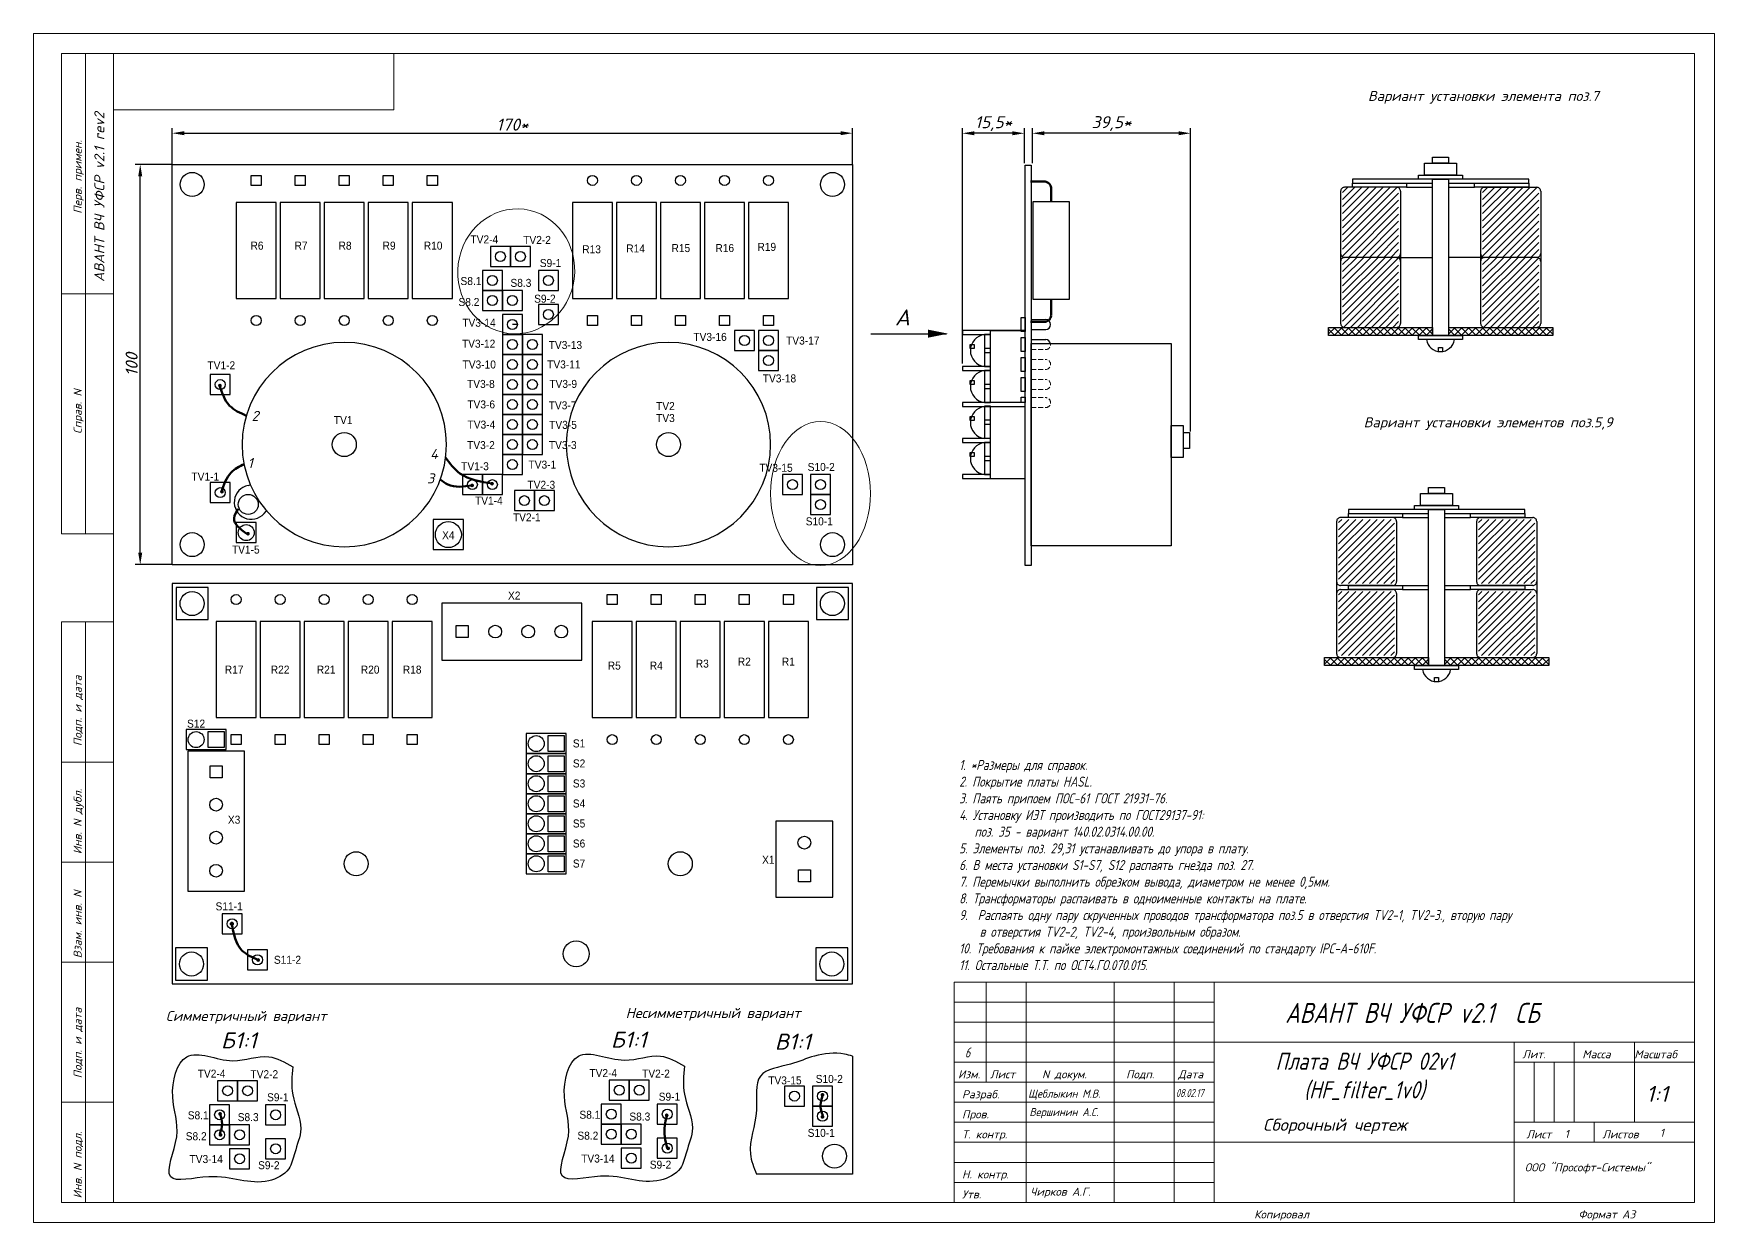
# Model space of a CAD drawing. Extents: x 25 to 880, y 8 to 306.
# Drawn here: x 25.4 to 445.4, y 7.9 to 304.9 of the extents above; entities that cross this region are included whole.
import ezdxf
from ezdxf.enums import TextEntityAlignment as Align

# ---------------------------------------------------------------- set-up
doc = ezdxf.new("R2010")
doc.units = 0
doc.header["$MEASUREMENT"] = 0
doc.linetypes.add('GOST2.303 4', pattern=[7, 5, -2, 0])
for name, color, linetype in [('BOARD', 7, 'Continuous'), ('PACKAGE_BOT', 7, 'Continuous'), ('PACKAGE_TOP', 7, 'Continuous'), ('PIN_BOT', 7, 'Continuous'), ('PIN_TOP', 7, 'Continuous'), ('REFDES_BOT', 7, 'Continuous'), ('REFDES_TOP', 7, 'Continuous')]:
    doc.layers.add(name, color=color, linetype=linetype)
doc.layers.add('РАЗМЕРЫ', color=3, linetype='Continuous', lineweight=0)
doc.layers.add('РАМКА', color=7, linetype='Continuous', lineweight=0)
doc.styles.add('ADRF1', font='romans', dxfattribs={"oblique": 15})
doc.styles.add('ГОСТ 2.304', font='CS_Gost2304.shx')
doc.dimstyles.new('ГОСТ', dxfattribs={"dimscale": 0, "dimtxt": 3, "dimasz": 3, "dimexe": 1.25, "dimexo": 0, "dimtad": 1, "dimtoh": 1, "dimdec": 3, "dimtxsty": 'ГОСТ 2.304', "dimcen": 5, "dimadec": 3, "dimazin": 2, "dimtfac": 0.75, "dimtdec": 4, "dimtmove": 1, "dimatfit": 3, "dimfxl": 1, "dimtolj": 1, "dimarcsym": 0})

# ---------------------------------------------------------------- blocks, each defined once
blk = doc.blocks.new('РАМКА')
at = {"layer": 'РАМКА'}
for p, q in [((0, 297), (0, 0)), ((420, 297), (0, 297)), ((420, 0), (420, 297)), ((7, 172), (7, 292)), ((20, 292), (7, 292)), ((13, 172), (13, 292)), ((20, 292), (415, 292)), ((20, 5), (20, 292)), ((90, 278), (90, 292)), ((415, 292), (415, 5)), ((20, 278), (90, 278)), ((20, 232), (7, 232)), ((20, 172), (7, 172)), ((7, 5), (7, 150)), ((20, 150), (7, 150)), ((13, 5), (13, 150)), ((20, 115), (7, 115)), ((20, 90), (7, 90)), ((20, 65), (7, 65)), ((230, 60), (230, 5)), ((415, 60), (230, 60)), ((238, 60), (238, 35)), ((248, 60), (248, 5)), ((270, 60), (270, 5)), ((285, 60), (285, 5)), ((295, 60), (295, 5)), ((230, 55), (295, 55)), ((230, 50), (295, 50)), ((230, 45), (415, 45)), ((370, 45), (370, 5)), ((385, 45), (385, 25)), ((400, 45), (400, 25)), ((230, 40), (295, 40)), ((370, 40), (415, 40)), ((375, 40), (375, 25)), ((380, 40), (380, 25)), ((230, 35), (295, 35)), ((20, 30), (7, 30)), ((230, 30), (295, 30)), ((230, 25), (295, 25)), ((370, 25), (415, 25)), ((390, 25), (390, 20)), ((230, 20), (415, 20)), ((230, 15), (295, 15)), ((230, 10), (295, 10)), ((20, 5), (7, 5)), ((415, 5), (20, 5)), ((0, 0), (420, 0))]:
    blk.add_line(p, q, dxfattribs=at)
at = {"layer": 'РАМКА', "style": 'ADRF1', "oblique": 15}
for s, p in [('Перв. примен.', (12, 252)), ('Справ. N', (12, 197)), ('Подп. и дата', (12, 119)), ('Инв. N дубл.', (12, 92)), ('Взам. инв. N', (12, 66)), ('Подп. и дата', (12, 36)), ('Инв. N подл.', (12, 6))]:
    blk.add_text(s, height=2, rotation=90, dxfattribs=at).set_placement(p)
for s, p in [('Лит.', (372, 41)), ('Масса', (387, 41)), ('Масштаб', (400, 41)), ('Изм.', (231, 36)), ('Лист', (239, 36)), ('N докум.', (252, 36)), ('Подп.', (273, 36)), ('Дата', (286, 36)), ('Разраб.', (232, 31)), ('Пров.', (232, 26)), ('Т. контр.', (232, 21)), ('Лист', (373, 21)), ('Листов', (392, 21)), ('Н. контр.', (232, 11)), ('Утв.', (232, 6)), ('Копировал', (305, 1)), ('Формат A3', (386, 1))]:
    blk.add_text(s, height=2, dxfattribs=at).set_placement(p)
blk = doc.blocks.new('*D615')
at = {"layer": 'Defpoints', "color": 0}
for p in [(230.04, 280.02), (60.04, 272.02), (230.04, 272.02)]:
    blk.add_point(p, dxfattribs=at)
at = {"layer": 'РАЗМЕРЫ', "color": 0, "lineweight": -2}
for p, q in [((60.04, 272.02), (60.04, 281.27)), ((63.04, 280.02), (227.04, 280.02)), ((230.04, 272.02), (230.04, 281.27))]:
    blk.add_line(p, q, dxfattribs=at)
at = {"layer": 'РАЗМЕРЫ', "color": 0}
for points in [[(63.04, 280.52), (63.04, 279.52), (60.04, 280.02)], [(227.04, 279.52), (227.04, 280.52), (230.04, 280.02)]]:
    blk.add_solid(points, dxfattribs=at)
at = {"layer": 'РАЗМЕРЫ', "color": 0, "linetype": 'Continuous', "insert": (145.04, 282.16), "char_height": 3, "attachment_point": 5, "style": 'ADRF1'}
blk.add_mtext('\\A1;170*', dxfattribs=at)
blk = doc.blocks.new('*D625')
at = {"layer": 'Defpoints', "color": 0}
for p in [(257.5, 280), (273, 272.5), (257.5, 222.5)]:
    blk.add_point(p, dxfattribs=at)
at = {"layer": 'РАЗМЕРЫ', "color": 0, "lineweight": -2}
for p, q in [((257.5, 222.5), (257.5, 281.25)), ((270, 280), (260.5, 280)), ((273, 272.5), (273, 281.25))]:
    blk.add_line(p, q, dxfattribs=at)
at = {"layer": 'РАЗМЕРЫ', "color": 0}
for points in [[(260.5, 280.5), (260.5, 279.5), (257.5, 280)], [(270, 279.5), (270, 280.5), (273, 280)]]:
    blk.add_solid(points, dxfattribs=at)
at = {"layer": 'РАЗМЕРЫ', "color": 0, "linetype": 'Continuous', "insert": (265.25, 282.4175), "char_height": 3, "attachment_point": 5, "style": 'ADRF1'}
blk.add_mtext('\\A1;15,5*', dxfattribs=at)
blk = doc.blocks.new('*D627')
at = {"layer": 'Defpoints', "color": 0}
for p in [(52.04, 272.22), (60.04, 272.22), (60.04, 172.22)]:
    blk.add_point(p, dxfattribs=at)
at = {"layer": 'РАЗМЕРЫ', "color": 0, "lineweight": -2}
for p, q in [((60.04, 272.22), (50.79, 272.22)), ((52.04, 175.22), (52.04, 269.22)), ((60.04, 172.22), (50.79, 172.22))]:
    blk.add_line(p, q, dxfattribs=at)
at = {"layer": 'РАЗМЕРЫ', "color": 0}
for points in [[(52.54, 269.22), (51.54, 269.22), (52.04, 272.22)], [(51.54, 175.22), (52.54, 175.22), (52.04, 172.22)]]:
    blk.add_solid(points, dxfattribs=at)
at = {"layer": 'РАЗМЕРЫ', "color": 0, "linetype": 'Continuous', "insert": (49.9, 222.22), "char_height": 3, "attachment_point": 5, "rotation": 90, "style": 'ADRF1'}
blk.add_mtext('\\A1;100', dxfattribs=at)
blk = doc.blocks.new('*D628')
at = {"layer": 'Defpoints', "color": 0}
for p in [(275, 280), (275, 272.5), (314.5, 205.5)]:
    blk.add_point(p, dxfattribs=at)
at = {"layer": 'РАЗМЕРЫ', "color": 0, "lineweight": -2}
for p, q in [((275, 272.5), (275, 281.25)), ((311.5, 280), (278, 280)), ((314.5, 205.5), (314.5, 281.25))]:
    blk.add_line(p, q, dxfattribs=at)
at = {"layer": 'РАЗМЕРЫ', "color": 0}
for points in [[(278, 280.5), (278, 279.5), (275, 280)], [(311.5, 279.5), (311.5, 280.5), (314.5, 280)]]:
    blk.add_solid(points, dxfattribs=at)
at = {"layer": 'РАЗМЕРЫ', "color": 0, "linetype": 'Continuous', "insert": (294.75, 282.4175), "char_height": 3, "attachment_point": 5, "style": 'ADRF1'}
blk.add_mtext('\\A1;39,5*', dxfattribs=at)

msp = doc.modelspace()

# ---------------------------------------------------------------- hatches: boundary and pattern name
at = {"layer": 'BOARD', "linetype": 'Continuous'}
h = msp.add_hatch(dxfattribs=at)
h.set_pattern_fill('ANSI31', color=256, scale=10, style=0)
h.set_pattern_definition([(45, (19, 9.5), (-0.8838835, 0.8838835), [])])
h.paths.add_polyline_path([(352.5, 266.5), (366.5, 266.5), (366.5, 249), (352.5, 249)], flags=0)
h = msp.add_hatch(dxfattribs=at)
h.set_pattern_fill('ANSI31', color=256, scale=10, style=0)
h.set_pattern_definition([(45, (54, 9.5), (-0.8838835, 0.8838835), [])])
h.paths.add_polyline_path([(387.5, 266.5), (401.5, 266.5), (401.5, 249), (387.5, 249)], flags=0)
h = msp.add_hatch(dxfattribs=at)
h.set_pattern_fill('ANSI31', color=256, scale=10, style=0)
h.set_pattern_definition([(45, (19, -8.5), (-0.8838835, 0.8838835), [])])
h.paths.add_polyline_path([(352.5, 249), (366.5, 249), (366.5, 231.5), (352.5, 231.5)], flags=0)
h = msp.add_hatch(dxfattribs=at)
h.set_pattern_fill('ANSI31', color=256, scale=10, style=0)
h.set_pattern_definition([(45, (54, -8.5), (-0.8838835, 0.8838835), [])])
h.paths.add_polyline_path([(387.5, 249), (401.5, 249), (401.5, 231.5), (387.5, 231.5)], flags=0)
h = msp.add_hatch(dxfattribs=at)
h.set_pattern_fill('ANSI37', color=256, scale=10, style=0)
h.set_pattern_definition([(45, (19, 9.5), (-0.8838835, 0.8838835), []), (135, (19, 9.5), (-0.8838835, -0.8838835), [])])
h.paths.add_polyline_path([(349, 231.5), (375, 231.5), (375, 229.5), (349, 229.5)], flags=0)
h = msp.add_hatch(dxfattribs=at)
h.set_pattern_fill('ANSI37', color=256, scale=10, style=0)
h.set_pattern_definition([(45, (49.0099, 9.5), (-0.8838835, 0.8838835), []), (135, (49.0099, 9.5), (-0.8838835, -0.8838835), [])])
h.paths.add_polyline_path([(379.0099, 231.5), (405.0099, 231.5), (405.0099, 229.5), (379.0099, 229.5)], flags=0)
h = msp.add_hatch(color=256, dxfattribs=at)
edge = h.paths.add_edge_path(flags=0)
edge.add_arc((71.963, 216.9559), 0.463, 0, 360)
h = msp.add_hatch(color=256, dxfattribs=at)
edge = h.paths.add_edge_path(flags=0)
edge.add_arc((72.463, 190.4559), 0.463, 0, 360)
h = msp.add_hatch(color=256, dxfattribs=at)
edge = h.paths.add_edge_path(flags=0)
edge.add_arc((134.9786, 192.0267), 0.463, 0, 360)
h = msp.add_hatch(color=256, dxfattribs=at)
edge = h.paths.add_edge_path(flags=0)
edge.add_arc((139.963, 192.4559), 0.463, 0, 360)
h = msp.add_hatch(dxfattribs=at)
h.set_pattern_fill('ANSI31', color=256, scale=10, style=0)
h.set_pattern_definition([(45, (18, -73.0023), (-0.8838835, 0.8838835), [])])
h.paths.add_polyline_path([(351.5, 183.4977), (365.5, 183.4977), (365.5, 167.4977), (351.5, 167.4977)], flags=0)
h = msp.add_hatch(dxfattribs=at)
h.set_pattern_fill('ANSI31', color=256, scale=10, style=0)
h.set_pattern_definition([(45, (53, -73.0023), (-0.8838835, 0.8838835), [])])
h.paths.add_polyline_path([(386.5, 183.4977), (400.5, 183.4977), (400.5, 167.4977), (386.5, 167.4977)], flags=0)
h = msp.add_hatch(color=256, dxfattribs=at)
edge = h.paths.add_edge_path(flags=0)
edge.add_arc((78.963, 179.9559), 0.463, 0, 360)
h = msp.add_hatch(dxfattribs=at)
h.set_pattern_fill('ANSI31', color=256, scale=10, style=0)
h.set_pattern_definition([(45, (18, -91.0023), (-0.8838835, 0.8838835), [])])
h.paths.add_polyline_path([(351.5, 165.4977), (365.5, 165.4977), (365.5, 149.4977), (351.5, 149.4977)], flags=0)
h = msp.add_hatch(dxfattribs=at)
h.set_pattern_fill('ANSI31', color=256, scale=10, style=0)
h.set_pattern_definition([(45, (53, -91.0023), (-0.8838835, 0.8838835), [])])
h.paths.add_polyline_path([(386.5, 165.4977), (400.5, 165.4977), (400.5, 149.4977), (386.5, 149.4977)], flags=0)
h = msp.add_hatch(dxfattribs=at)
h.set_pattern_fill('ANSI37', color=256, scale=10, style=0)
h.set_pattern_definition([(45, (18, -73.0023), (-0.8838835, 0.8838835), []), (135, (18, -73.0023), (-0.8838835, -0.8838835), [])])
h.paths.add_polyline_path([(348, 148.9977), (374, 148.9977), (374, 146.9977), (348, 146.9977)], flags=0)
h = msp.add_hatch(dxfattribs=at)
h.set_pattern_fill('ANSI37', color=256, scale=10, style=0)
h.set_pattern_definition([(45, (48.0099, -73.0023), (-0.8838835, 0.8838835), []), (135, (48.0099, -73.0023), (-0.8838835, -0.8838835), [])])
h.paths.add_polyline_path([(378.0099, 148.9977), (404.0099, 148.9977), (404.0099, 146.9977), (378.0099, 146.9977)], flags=0)
h = msp.add_hatch(color=256, dxfattribs=at)
edge = h.paths.add_edge_path(flags=0)
edge.add_arc((74.9363, 82.4909), 0.537, 0, 360)
h = msp.add_hatch(color=256, dxfattribs=at)
edge = h.paths.add_edge_path(flags=0)
edge.add_arc((81.5103, 73.4463), 0.463, 0, 360)
h = msp.add_hatch(color=256, dxfattribs=at)
edge = h.paths.add_edge_path(flags=0)
edge.add_arc((222.5275, 39.7523), 0.463, 0, 360)
h = msp.add_hatch(color=256, dxfattribs=at)
edge = h.paths.add_edge_path(flags=0)
edge.add_arc((72, 35), 0.463, 0, 360)
h = msp.add_hatch(color=256, dxfattribs=at)
edge = h.paths.add_edge_path(flags=0)
edge.add_arc((183.6007, 34.6495), 0.463, 0, 360)
h = msp.add_hatch(color=256, dxfattribs=at)
edge = h.paths.add_edge_path(flags=0)
edge.add_arc((222.5275, 34.2523), 0.463, 0, 360)
h = msp.add_hatch(color=256, dxfattribs=at)
edge = h.paths.add_edge_path(flags=0)
edge.add_arc((72.1152, 29.746), 0.463, 0, 360)
h = msp.add_hatch(color=256, dxfattribs=at)
edge = h.paths.add_edge_path(flags=0)
edge.add_arc((183.9736, 26.3905), 0.463, 0, 360)

# ---------------------------------------------------------------- linework, layer by layer
at = {"layer": 'BOARD', "linetype": 'Continuous', "lineweight": 80}
for p, q in [((278.171, 267.9405), (274.4938, 267.9405)), ((279.671, 262.9405), (279.671, 266.4405)), ((279.671, 234.4352), (279.671, 238.4352)), ((278.2253, 232.9148), (274.5482, 232.9148))]:
    msp.add_line(p, q, dxfattribs=at)
at = {"layer": 'BOARD', "linetype": 'Continuous'}
for p, q in [((352, 265.5), (352, 232.5)), ((366, 266.5), (353, 266.5)), ((367, 265.5), (367, 232.5)), ((368.5, 266.5), (375, 266.5)), ((379, 266.5), (385.5, 266.5)), ((387, 265.5), (387, 232.5)), ((388, 266.5), (401, 266.5)), ((402, 265.5), (402, 232.5)), ((353, 249.0055), (366, 249.0055)), ((366, 249), (375, 249)), ((388, 249), (379, 249)), ((388, 249.0055), (401, 249.0055)), ((146.2871, 232.2189), (145.0371, 232.2189)), ((274.6644, 233.4743), (278.3026, 233.4743)), ((234.5791, 229.9272), (253.5126, 229.9272)), ((274.6644, 230.9517), (278.3131, 230.9517)), ((274.6658, 228.4747), (278.3039, 228.4747)), ((274.671, 227.4405), (278.3196, 227.4405)), ((380.4473, 228.4489), (373.4473, 228.4489)), ((274.6658, 225.952), (274.671, 225.952)), ((376.4361, 225.4986), (376.4361, 226.4544)), ((376.4361, 226.4544), (377.4361, 226.4544)), ((377.4361, 226.4544), (377.4361, 225.4986)), ((264.4849, 193.7223), (273.1675, 193.7223)), ((79, 192), (79.5748, 192.1742)), ((82.9912, 185.0129), (83.6032, 185.6751)), ((351, 182.9977), (351, 149.9977)), ((365, 183.9977), (352, 183.9977)), ((366, 183), (366, 168)), ((367.5, 183.9977), (374, 183.9977)), ((378, 183.9977), (384.5, 183.9977)), ((386, 183), (386, 168)), ((387, 183.9977), (400, 183.9977)), ((401, 182.9977), (401, 149.9977)), ((365, 166.9977), (352, 166.9977)), ((352, 165.9977), (365, 165.9977)), ((366, 165), (366, 150)), ((367.5, 167), (374, 167)), ((367.5, 166), (374, 166)), ((378, 167), (384.5, 167)), ((378, 166), (384.5, 166)), ((386, 165), (386, 150)), ((400, 166.9977), (387, 166.9977)), ((387, 165.9977), (400, 165.9977)), ((379.5, 147), (372.5, 147)), ((375.4887, 144.0055), (376.4887, 144.0055)), ((375.4887, 143.0497), (375.4887, 144.0055)), ((376.4887, 144.0055), (376.4887, 143.0497)), ((230.024, 49.4418), (230.024, 19.9418)), ((230.024, 19.9418), (206.024, 19.9418))]:
    msp.add_line(p, q, dxfattribs=at)
at = {"layer": 'BOARD', "linetype": 'GOST2.303 4', "lineweight": 13, "ltscale": 0.25}
for p, q in [((274.6639, 223.5079), (278.3021, 223.5079)), ((274.671, 225.952), (278.3196, 225.952)), ((274.6482, 218.5108), (278.2864, 218.5108)), ((274.6639, 220.9853), (278.3125, 220.9853)), ((274.6482, 215.9882), (278.2969, 215.9882)), ((274.6482, 213.9782), (278.2864, 213.9782)), ((274.6482, 211.4556), (278.2778, 211.4556))]:
    msp.add_line(p, q, dxfattribs=at)
at = {"layer": 'BOARD', "linetype": 'Continuous'}
for points in [[(375, 274), (379, 274), (379, 272.5), (375, 272.5)], [(371.5, 269.5), (382.5, 269.5), (382.5, 268.5), (371.5, 268.5)], [(373, 272.5), (381, 272.5), (381, 269.5), (373, 269.5)], [(355, 267.5), (375, 267.5), (375, 268.5), (355, 268.5)], [(355, 267.5), (368.5, 267.5), (368.5, 266.5), (355, 266.5)], [(375, 268.5), (379, 268.5), (379, 229.5), (375, 229.5)], [(379, 267.5), (399, 267.5), (399, 268.5), (379, 268.5)], [(385.5, 267.5), (399, 267.5), (399, 266.5), (385.5, 266.5)], [(275.171, 262.9405), (284.171, 262.9405), (284.171, 238.4405), (275.171, 238.4405)], [(272.1557, 233.9643), (273.1557, 233.9643), (273.1557, 230.4631), (272.1557, 230.4631)], [(349, 231.5), (375, 231.5), (375, 229.5), (349, 229.5)], [(379.0099, 231.5), (405.0099, 231.5), (405.0099, 229.5), (379.0099, 229.5)], [(264.4881, 230.7189), (257.4881, 230.7189), (257.4881, 229.7189), (264.4881, 229.7189)], [(259.4701, 227.2189), (260.4701, 227.2189), (260.4701, 226.2189), (259.4701, 226.2189)], [(264.4881, 229.7189), (262.9881, 229.7189), (262.9881, 221.7189), (264.4881, 221.7189)], [(273.1593, 230.7189), (264.4701, 230.7189), (264.4701, 230.7189), (273.1593, 230.7189)], [(272.157, 228.9647), (273.157, 228.9647), (273.157, 225.4634), (272.157, 225.4634)], [(274.671, 227.4405), (309.671, 227.4405), (309.671, 176.9405), (274.671, 176.9405)], [(371.5, 229.5), (382.5, 229.5), (382.5, 228.5), (371.5, 228.5)], [(264.4881, 226.2189), (262.9881, 226.2189), (262.9881, 225.2189), (264.4881, 225.2189)], [(272.1596, 223.9885), (273.1596, 223.9885), (273.1596, 220.4873), (272.1596, 220.4873)], [(264.4881, 221.7189), (257.4881, 221.7189), (257.4881, 220.7189), (264.4881, 220.7189)], [(264.4881, 220.7543), (262.9881, 220.7543), (262.9881, 212.7543), (264.4881, 212.7543)], [(272.1439, 218.9797), (273.1439, 218.9797), (273.1439, 215.4785), (272.1439, 215.4785)], [(259.4701, 218.2189), (260.4701, 218.2189), (260.4701, 217.2189), (259.4701, 217.2189)], [(264.4881, 217.2543), (262.9881, 217.2543), (262.9881, 216.2543), (264.4881, 216.2543)], [(273.1889, 212.7681), (257.4881, 212.7681), (257.4881, 211.7681), (273.1889, 211.7681)], [(264.4881, 211.7955), (262.9881, 211.7955), (262.9881, 203.7955), (264.4881, 203.7955)], [(272.1586, 214.0601), (273.1586, 214.0601), (273.1586, 212.7681), (272.1586, 212.7681)], [(259.4701, 209.2189), (260.4701, 209.2189), (260.4701, 208.2189), (259.4701, 208.2189)], [(264.4881, 208.2955), (262.9881, 208.2955), (262.9881, 207.2955), (264.4881, 207.2955)], [(309.6763, 199.0216), (309.6763, 207.0216), (312.6763, 207.0216), (312.6763, 199.0216)], [(264.4881, 203.7189), (257.4881, 203.7189), (257.4881, 202.7189), (264.4881, 202.7189)], [(264.4881, 202.7189), (262.9881, 202.7189), (262.9881, 194.7189), (264.4881, 194.7189)], [(314.2028, 205.2378), (314.2028, 201.2378), (312.7028, 201.2378), (312.7028, 205.2378)], [(259.4701, 200.2189), (260.4701, 200.2189), (260.4701, 199.2189), (259.4701, 199.2189)], [(264.4881, 199.2189), (262.9881, 199.2189), (262.9881, 198.2189), (264.4881, 198.2189)], [(264.4881, 194.7189), (257.4881, 194.7189), (257.4881, 193.7189), (264.4881, 193.7189)], [(372, 190), (380, 190), (380, 187), (372, 187)], [(374, 191.5), (378, 191.5), (378, 190), (374, 190)], [(354, 184.9977), (374, 184.9977), (374, 185.9977), (354, 185.9977)], [(354, 184.9977), (367.5, 184.9977), (367.5, 183.9977), (354, 183.9977)], [(370.5, 187), (381.5, 187), (381.5, 186), (370.5, 186)], [(374, 185.9977), (378, 185.9977), (378, 146.9977), (374, 146.9977)], [(378, 184.9977), (398, 184.9977), (398, 185.9977), (378, 185.9977)], [(384.5, 184.9977), (398, 184.9977), (398, 183.9977), (384.5, 183.9977)], [(354, 167), (367.5, 167), (367.5, 166), (354, 166)], [(384.5, 167), (398, 167), (398, 166), (384.5, 166)], [(348, 148.9977), (374, 148.9977), (374, 146.9977), (348, 146.9977)], [(370.5, 147), (381.5, 147), (381.5, 146), (370.5, 146)], [(378.0099, 148.9977), (404.0099, 148.9977), (404.0099, 146.9977), (378.0099, 146.9977)]]:
    msp.add_lwpolyline(points, close=True, dxfattribs=at)
at = {"layer": 'BOARD'}
for points in [[(60.0371, 172.2189), (60.0371, 272.2189), (230.0371, 272.2189), (230.0371, 172.2189)], [(273.1594, 172.006), (273.1594, 272.006), (274.6594, 272.006), (274.6594, 172.006)], [(230, 67.5), (230, 167.5), (60, 167.5), (60, 67.5)]]:
    msp.add_lwpolyline(points, close=True, dxfattribs=at)
at = {"layer": 'BOARD', "linetype": 'Continuous'}
msp.add_circle((79.0351, 187.2743), 2.5, dxfattribs=at)
for centre, radius, start, end in [((352.9934, 265.5066), 0.9934, 89.617174, 180.382826), ((366.0066, 265.5066), 0.9934, 359.617174, 90.382826), ((387.9934, 265.5066), 0.9934, 89.617174, 180.382826), ((401.0066, 265.5066), 0.9934, 359.617174, 90.382826), ((352.9934, 249.9879), 0.9934, 179.617174, 270.382826), ((352.9934, 247.9901), 0.9934, 89.617174, 180.382826), ((366.0066, 249.9879), 0.9934, 269.617174, 0.382826), ((366.0066, 248.0048), 0.9934, 359.617174, 90.382826), ((387.9934, 249.9879), 0.9934, 179.617174, 270.382826), ((387.9934, 247.9901), 0.9934, 89.617174, 180.382826), ((401.0066, 249.9879), 0.9934, 269.617174, 0.382826), ((401.0066, 248.0048), 0.9934, 359.617174, 90.382826), ((278.2711, 232.2093), 1.2554, 271.202135, 88.797865), ((353, 232.5), 0.9934, 179.617174, 270.382826), ((366.0066, 232.4934), 0.9934, 269.617174, 0.382826), ((387.9934, 232.4934), 0.9934, 179.617174, 270.382826), ((401.0066, 232.4934), 0.9934, 269.617174, 0.382826), ((263.5238, 225.7189), 4.0357, 97.62815, 262.37185), ((278.2724, 227.2096), 1.2554, 10.598721, 88.797865), ((376.9473, 228.9905), 3.5417, 188.797411, 351.202589), ((263.5238, 216.7189), 4.0357, 97.62815, 262.37185), ((263.5238, 207.7189), 4.0357, 97.62815, 262.37185), ((263.5238, 198.7189), 4.0357, 97.62815, 262.37185), ((79.8008, 187.8148), 4.2612, 100.832365, 318.657397), ((351.9934, 183.0043), 0.9934, 89.617174, 180.382826), ((365.0066, 183.0043), 0.9934, 359.617174, 90.382826), ((386.9934, 183.0043), 0.9934, 89.617174, 180.382826), ((400.0066, 183.0043), 0.9934, 359.617174, 90.382826), ((351.9934, 167.991), 0.9934, 179.617174, 270.382826), ((351.9934, 165.0043), 0.9934, 89.617174, 180.382826), ((365.0066, 167.991), 0.9934, 269.617174, 0.382826), ((365.0066, 165.0043), 0.9934, 359.617174, 90.382826), ((386.9934, 167.991), 0.9934, 179.617174, 270.382826), ((386.9934, 165.0043), 0.9934, 89.617174, 180.382826), ((400.0066, 167.991), 0.9934, 269.617174, 0.382826), ((400.0066, 165.0043), 0.9934, 359.617174, 90.382826), ((352, 149.9977), 0.9934, 179.617174, 270.382826), ((365.0066, 149.991), 0.9934, 269.617174, 0.382826), ((386.9934, 149.991), 0.9934, 179.617174, 270.382826), ((400.0066, 149.991), 0.9934, 269.617174, 0.382826), ((376, 146.5417), 3.5417, 188.797411, 351.202589)]:
    msp.add_arc(centre, radius, start, end, dxfattribs=at)
at = {"layer": 'BOARD', "linetype": 'GOST2.303 4', "lineweight": 13, "ltscale": 0.25}
for centre, end in [((278.2777, 227.2096), 10.598721), ((278.2706, 222.2428), 88.797865), ((278.2549, 217.2458), 88.797865), ((278.2549, 212.7131), 88.797865)]:
    msp.add_arc(centre, 1.2554, 271.202135, end, dxfattribs=at)
at = {"layer": 'BOARD', "linetype": 'Continuous', "lineweight": 20}
for centre, major_axis, ratio in [((146, 245.5), (-2, -15.5), 0.93435432), ((222.038, 189.9946), (0, -18), 0.69444444)]:
    msp.add_ellipse(centre, major_axis=major_axis, ratio=ratio, dxfattribs=at)
at = {"layer": 'BOARD', "linetype": 'Continuous', "lineweight": 80}
for points in [[(279.671, 266.4405), (279.171, 267.4405), (278.171, 267.9405)], [(279.671, 234.4148), (279.2253, 233.4148), (278.2253, 232.9148)], [(78.5527, 209.4381), (74.3855, 211.9381), (71.8855, 216.9381)], [(140, 192.5), (131.9353, 195.0324), (128.3453, 199)], [(78.0304, 197.3536), (74.7857, 195.2568), (72.2857, 190.2568)], [(134.9435, 192), (128.9244, 192.2266), (126.9828, 193.5351)], [(76.5043, 186.17), (75.4885, 183.8335), (78.6715, 179.9055)]]:
    msp.add_spline(points, degree=3, dxfattribs=at)
at = {"layer": 'BOARD', "linetype": 'Continuous'}
for points in [[(90.1523, 46.79), (84.1523, 49.29), (75.1523, 48.29), (63.6523, 49.29), (60.1523, 39.29), (61.1523, 29.29), (59.6523, 19.29), (69.1523, 19.29), (84.1523, 18.29), (89.1523, 21.29), (90.6523, 25.29), (92.1523, 31.29), (90.1523, 39.79), (90.1523, 46.79)], [(188.024, 46.9309), (182.024, 49.4309), (173.024, 48.4309), (161.524, 49.4309), (158.024, 39.4309), (159.024, 29.4309), (157.524, 19.4309), (167.024, 19.4309), (182.024, 18.4309), (187.024, 21.4309), (188.524, 25.4309), (190.024, 31.4309), (188.024, 39.9309), (188.024, 46.9309)], [(230.024, 49.4418), (228.024, 49.9418), (220.524, 49.4418), (214.524, 47.4418), (207.024, 44.4418), (206.024, 35.9418), (204.524, 24.9418), (206.024, 19.9418)]]:
    msp.add_spline(points, degree=3, dxfattribs=at)
at = {"layer": 'BOARD'}
msp.add_solid([(248.9335, 228.9272), (248.9335, 230.9272), (253.9335, 229.9272)], dxfattribs=at)
at = {"layer": 'PACKAGE_BOT'}
for points in [[(61, 158.5), (69, 158.5), (69, 166.5)], [(69, 166.5), (61, 166.5), (61, 158.5)], [(221, 158.5), (229, 158.5), (229, 166.5)], [(229, 166.5), (221, 166.5), (221, 158.5)], [(60.8619, 68.4492), (68.8619, 68.4492), (68.8619, 76.4492)], [(68.8619, 76.4492), (60.8619, 76.4492), (60.8619, 68.4492)], [(220.8619, 68.4492), (228.8619, 68.4492), (228.8619, 76.4492)], [(228.8619, 76.4492), (220.8619, 76.4492), (220.8619, 68.4492)]]:
    msp.add_lwpolyline(points, dxfattribs=at)
for points in [[(162.375, 148.4), (162.375, 162.6), (127.375, 162.6), (127.375, 148.4)], [(81, 134), (81, 158), (71, 158), (71, 134)], [(92, 134), (92, 158), (82, 158), (82, 134)], [(103, 134), (103, 158), (93, 158), (93, 134)], [(114, 134), (114, 158), (104, 158), (104, 134)], [(125, 134), (125, 158), (115, 158), (115, 134)], [(165, 158), (165, 134), (175, 134), (175, 158)], [(176, 158), (176, 134), (186, 134), (186, 158)], [(187, 158), (187, 134), (197, 134), (197, 158)], [(198, 158), (198, 134), (208, 134), (208, 158)], [(209, 158), (209, 134), (219, 134), (219, 158)], [(63.5, 131), (63.5, 126), (73.5, 126), (73.5, 131)], [(148.5, 130), (148.5, 125), (158.5, 125), (158.5, 130)], [(63.9, 90.625), (78.1, 90.625), (78.1, 125.625), (63.9, 125.625)], [(148.5, 125), (148.5, 120), (158.5, 120), (158.5, 125)], [(148.5, 120), (148.5, 115), (158.5, 115), (158.5, 120)], [(148.5, 115), (148.5, 110), (158.5, 110), (158.5, 115)], [(148.5, 110), (148.5, 105), (158.5, 105), (158.5, 110)], [(148.5, 105), (148.5, 100), (158.5, 100), (158.5, 105)], [(225.1, 108.125), (210.9, 108.125), (210.9, 89.125), (225.1, 89.125)], [(148.5, 100), (148.5, 95), (158.5, 95), (158.5, 100)], [(72.5, 80), (77.5, 80), (77.5, 85), (72.5, 85)], [(78.8429, 71), (83.8429, 71), (83.8429, 76), (78.8429, 76)]]:
    msp.add_lwpolyline(points, close=True, dxfattribs=at)
at = {"layer": 'PACKAGE_TOP'}
for points in [[(76.0371, 262.7189), (76.0371, 238.7189), (86.0371, 238.7189), (86.0371, 262.7189)], [(87.0371, 262.7189), (87.0371, 238.7189), (97.0371, 238.7189), (97.0371, 262.7189)], [(98.0371, 262.7189), (98.0371, 238.7189), (108.0371, 238.7189), (108.0371, 262.7189)], [(109.0371, 262.7189), (109.0371, 238.7189), (119.0371, 238.7189), (119.0371, 262.7189)], [(120.0371, 262.7189), (120.0371, 238.7189), (130.0371, 238.7189), (130.0371, 262.7189)], [(170.0371, 238.7189), (170.0371, 262.7189), (160.0371, 262.7189), (160.0371, 238.7189)], [(181.0371, 238.7189), (181.0371, 262.7189), (171.0371, 262.7189), (171.0371, 238.7189)], [(192.0371, 238.7189), (192.0371, 262.7189), (182.0371, 262.7189), (182.0371, 238.7189)], [(203.0371, 238.7189), (203.0371, 262.7189), (193.0371, 262.7189), (193.0371, 238.7189)], [(214.0371, 238.7189), (214.0371, 262.7189), (204.0371, 262.7189), (204.0371, 238.7189)], [(139.5371, 246.7189), (144.5371, 246.7189), (144.5371, 251.7189), (139.5371, 251.7189)], [(144.5371, 246.7189), (149.5371, 246.7189), (149.5371, 251.7189), (144.5371, 251.7189)], [(137.5371, 240.7189), (142.5371, 240.7189), (142.5371, 245.7189), (137.5371, 245.7189)], [(151.5371, 240.7189), (156.5371, 240.7189), (156.5371, 245.7189), (151.5371, 245.7189)], [(137.5371, 235.7189), (142.5371, 235.7189), (142.5371, 240.7189), (137.5371, 240.7189)], [(142.5371, 235.7189), (147.5371, 235.7189), (147.5371, 240.7189), (142.5371, 240.7189)], [(151.5371, 232.2189), (156.5371, 232.2189), (156.5371, 237.2189), (151.5371, 237.2189)], [(142.5371, 229.7189), (147.5371, 229.7189), (147.5371, 234.7189), (142.5371, 234.7189)], [(142.5371, 224.7189), (147.5371, 224.7189), (147.5371, 229.7189), (142.5371, 229.7189)], [(147.5371, 224.7189), (152.5371, 224.7189), (152.5371, 229.7189), (147.5371, 229.7189)], [(200.5371, 225.7189), (205.5371, 225.7189), (205.5371, 230.7189), (200.5371, 230.7189)], [(206.5371, 225.7189), (211.5371, 225.7189), (211.5371, 230.7189), (206.5371, 230.7189)], [(142.5371, 219.7189), (147.5371, 219.7189), (147.5371, 224.7189), (142.5371, 224.7189)], [(147.5371, 219.7189), (152.5371, 219.7189), (152.5371, 224.7189), (147.5371, 224.7189)], [(206.5371, 220.7189), (211.5371, 220.7189), (211.5371, 225.7189), (206.5371, 225.7189)], [(69.5371, 214.7189), (74.5371, 214.7189), (74.5371, 219.7189), (69.5371, 219.7189)], [(142.5371, 214.7189), (147.5371, 214.7189), (147.5371, 219.7189), (142.5371, 219.7189)], [(147.5371, 214.7189), (152.5371, 214.7189), (152.5371, 219.7189), (147.5371, 219.7189)], [(142.5371, 209.7189), (147.5371, 209.7189), (147.5371, 214.7189), (142.5371, 214.7189)], [(147.5371, 209.7189), (152.5371, 209.7189), (152.5371, 214.7189), (147.5371, 214.7189)], [(142.5371, 204.7189), (147.5371, 204.7189), (147.5371, 209.7189), (142.5371, 209.7189)], [(147.5371, 204.7189), (152.5371, 204.7189), (152.5371, 209.7189), (147.5371, 209.7189)], [(142.5371, 199.7189), (147.5371, 199.7189), (147.5371, 204.7189), (142.5371, 204.7189)], [(147.5371, 199.7189), (152.5371, 199.7189), (152.5371, 204.7189), (147.5371, 204.7189)], [(142.5371, 194.7189), (147.5371, 194.7189), (147.5371, 199.7189), (142.5371, 199.7189)], [(132.5371, 189.7189), (137.5371, 189.7189), (137.5371, 194.7189), (132.5371, 194.7189)], [(137.5371, 189.7189), (142.5371, 189.7189), (142.5371, 194.7189), (137.5371, 194.7189)], [(212.5371, 189.7189), (217.5371, 189.7189), (217.5371, 194.7189), (212.5371, 194.7189)], [(219.5371, 189.7189), (224.5371, 189.7189), (224.5371, 194.7189), (219.5371, 194.7189)], [(69.5371, 187.7189), (74.5371, 187.7189), (74.5371, 192.7189), (69.5371, 192.7189)], [(145.5371, 185.7189), (150.5371, 185.7189), (150.5371, 190.7189), (145.5371, 190.7189)], [(150.5371, 185.7189), (155.5371, 185.7189), (155.5371, 190.7189), (150.5371, 190.7189)], [(219.5371, 184.7189), (224.5371, 184.7189), (224.5371, 189.7189), (219.5371, 189.7189)], [(76.0371, 177.7189), (81.0371, 177.7189), (81.0371, 182.7189), (76.0371, 182.7189)], [(125.2871, 175.9689), (132.7871, 175.9689), (132.7871, 183.4689), (125.2871, 183.4689)], [(71.3826, 38.29), (76.3826, 38.29), (76.3826, 43.29), (71.3826, 43.29)], [(76.3826, 38.29), (81.3826, 38.29), (81.3826, 43.29), (76.3826, 43.29)], [(169.2544, 38.4309), (174.2544, 38.4309), (174.2544, 43.4309), (169.2544, 43.4309)], [(174.2544, 38.4309), (179.2544, 38.4309), (179.2544, 43.4309), (174.2544, 43.4309)], [(213.0276, 36.9418), (218.0276, 36.9418), (218.0276, 41.9418), (213.0276, 41.9418)], [(220.0276, 36.9418), (225.0276, 36.9418), (225.0276, 41.9418), (220.0276, 41.9418)], [(69.3826, 32.29), (74.3826, 32.29), (74.3826, 37.29), (69.3826, 37.29)], [(83.3826, 32.29), (88.3826, 32.29), (88.3826, 37.29), (83.3826, 37.29)], [(167.2544, 32.4309), (172.2544, 32.4309), (172.2544, 37.4309), (167.2544, 37.4309)], [(181.2544, 32.4309), (186.2544, 32.4309), (186.2544, 37.4309), (181.2544, 37.4309)], [(220.0276, 31.9418), (225.0276, 31.9418), (225.0276, 36.9418), (220.0276, 36.9418)], [(69.3826, 27.29), (74.3826, 27.29), (74.3826, 32.29), (69.3826, 32.29)], [(74.3826, 27.29), (79.3826, 27.29), (79.3826, 32.29), (74.3826, 32.29)], [(167.2544, 27.4309), (172.2544, 27.4309), (172.2544, 32.4309), (167.2544, 32.4309)], [(172.2544, 27.4309), (177.2544, 27.4309), (177.2544, 32.4309), (172.2544, 32.4309)], [(74.3826, 21.29), (79.3826, 21.29), (79.3826, 26.29), (74.3826, 26.29)], [(83.3826, 23.79), (88.3826, 23.79), (88.3826, 28.79), (83.3826, 28.79)], [(172.2544, 21.4309), (177.2544, 21.4309), (177.2544, 26.4309), (172.2544, 26.4309)], [(181.2544, 23.9309), (186.2544, 23.9309), (186.2544, 28.9309), (181.2544, 28.9309)]]:
    msp.add_lwpolyline(points, close=True, dxfattribs=at)
for points in [[(128.5641, 202.2189, 1), (77.5101, 202.2189, 1)], [(209.5641, 202.2189, 1), (158.5101, 202.2189, 1)]]:
    msp.add_lwpolyline(points, format="xyb", close=True, dxfattribs=at)
at = {"layer": 'PIN_BOT'}
for points in [[(168.75, 164.75), (171.25, 164.75), (171.25, 162.25), (168.75, 162.25)], [(179.75, 164.75), (182.25, 164.75), (182.25, 162.25), (179.75, 162.25)], [(190.75, 164.75), (193.25, 164.75), (193.25, 162.25), (190.75, 162.25)], [(201.75, 164.75), (204.25, 164.75), (204.25, 162.25), (201.75, 162.25)], [(212.75, 164.75), (215.25, 164.75), (215.25, 162.25), (212.75, 162.25)], [(134, 154), (131, 154), (131, 157), (134, 157)], [(69, 130.5), (73, 130.5), (73, 126.5), (69, 126.5)], [(77.25, 127.25), (74.75, 127.25), (74.75, 129.75), (77.25, 129.75)], [(88.25, 127.25), (85.75, 127.25), (85.75, 129.75), (88.25, 129.75)], [(99.25, 127.25), (96.75, 127.25), (96.75, 129.75), (99.25, 129.75)], [(110.25, 127.25), (107.75, 127.25), (107.75, 129.75), (110.25, 129.75)], [(121.25, 127.25), (118.75, 127.25), (118.75, 129.75), (121.25, 129.75)], [(154, 129.5), (158, 129.5), (158, 125.5), (154, 125.5)], [(69.5, 119), (69.5, 122), (72.5, 122), (72.5, 119)], [(154, 124.5), (158, 124.5), (158, 120.5), (154, 120.5)], [(154, 119.5), (158, 119.5), (158, 115.5), (154, 115.5)], [(154, 114.5), (158, 114.5), (158, 110.5), (154, 110.5)], [(154, 109.5), (158, 109.5), (158, 105.5), (154, 105.5)], [(154, 104.5), (158, 104.5), (158, 100.5), (154, 100.5)], [(154, 99.5), (158, 99.5), (158, 95.5), (154, 95.5)], [(219.5, 96), (219.5, 93), (216.5, 93), (216.5, 96)]]:
    msp.add_lwpolyline(points, close=True, dxfattribs=at)
for centre, radius in [((65, 162.5), 3), ((76, 163.5), 1.25), ((87, 163.5), 1.25), ((98, 163.5), 1.25), ((109, 163.5), 1.25), ((120, 163.5), 1.25), ((225, 162.5), 3), ((140.75, 155.5), 1.6), ((149, 155.5), 1.6), ((157.25, 155.5), 1.6), ((66, 128.5), 2), ((151, 127.5), 2), ((170, 128.5), 1.25), ((181, 128.5), 1.25), ((192, 128.5), 1.25), ((203, 128.5), 1.25), ((214, 128.5), 1.25), ((151, 122.5), 2), ((151, 117.5), 2), ((71, 112.25), 1.6), ((151, 112.5), 2), ((151, 107.5), 2), ((71, 104), 1.6), ((151, 102.5), 2), ((218, 102.75), 1.6), ((71, 95.75), 1.6), ((106, 97.5), 3), ((151, 97.5), 2), ((187, 97.5), 3), ((75, 82.5), 1.25), ((161, 75), 3.25), ((64.8619, 72.4492), 3), ((81.3429, 73.5), 1.25), ((224.8619, 72.4492), 3)]:
    msp.add_circle(centre, radius, dxfattribs=at)
at = {"layer": 'PIN_BOT', "linetype": 'ByBlock', "lineweight": 50}
msp.add_spline([(81.4733, 73.4989), (77.4733, 75.8504), (74.906, 82.5017)], degree=3, dxfattribs=at)
at = {"layer": 'PIN_TOP'}
for points in [[(79.7871, 269.4689), (82.2871, 269.4689), (82.2871, 266.9689), (79.7871, 266.9689)], [(90.7871, 269.4689), (93.2871, 269.4689), (93.2871, 266.9689), (90.7871, 266.9689)], [(101.7871, 269.4689), (104.2871, 269.4689), (104.2871, 266.9689), (101.7871, 266.9689)], [(112.7871, 269.4689), (115.2871, 269.4689), (115.2871, 266.9689), (112.7871, 266.9689)], [(123.7871, 269.4689), (126.2871, 269.4689), (126.2871, 266.9689), (123.7871, 266.9689)], [(166.2871, 231.9689), (163.7871, 231.9689), (163.7871, 234.4689), (166.2871, 234.4689)], [(177.2871, 231.9689), (174.7871, 231.9689), (174.7871, 234.4689), (177.2871, 234.4689)], [(188.2871, 231.9689), (185.7871, 231.9689), (185.7871, 234.4689), (188.2871, 234.4689)], [(199.2871, 231.9689), (196.7871, 231.9689), (196.7871, 234.4689), (199.2871, 234.4689)], [(210.2871, 231.9689), (207.7871, 231.9689), (207.7871, 234.4689), (210.2871, 234.4689)]]:
    msp.add_lwpolyline(points, close=True, dxfattribs=at)
for centre, radius in [((65.0371, 267.2189), 3), ((165.0371, 268.2189), 1.25), ((176.0371, 268.2189), 1.25), ((187.0371, 268.2189), 1.25), ((198.0371, 268.2189), 1.25), ((209.0371, 268.2189), 1.25), ((225.0371, 267.2189), 3), ((142.0371, 249.2189), 1.25), ((147.0371, 249.2189), 1.25), ((140.0371, 243.2189), 1.25), ((154.0371, 243.2189), 1.25), ((140.0371, 238.2189), 1.25), ((145.0371, 238.2189), 1.25), ((154.0371, 234.7189), 1.25), ((81.0371, 233.2189), 1.25), ((92.0371, 233.2189), 1.25), ((103.0371, 233.2189), 1.25), ((114.0371, 233.2189), 1.25), ((125.0371, 233.2189), 1.25), ((145.0371, 232.2189), 1.25), ((145.0371, 227.2189), 1.25), ((150.0371, 227.2189), 1.25), ((203.0371, 228.2189), 1.25), ((209.0371, 228.2189), 1.25), ((145.0371, 222.2189), 1.25), ((150.0371, 222.2189), 1.25), ((209.0371, 223.2189), 1.25), ((72.0371, 217.2189), 1.25), ((145.0371, 217.2189), 1.25), ((150.0371, 217.2189), 1.25), ((145.0371, 212.2189), 1.25), ((150.0371, 212.2189), 1.25), ((145.0371, 207.2189), 1.25), ((150.0371, 207.2189), 1.25), ((103.0371, 202.2189), 3), ((145.0371, 202.2189), 1.25), ((150.0371, 202.2189), 1.25), ((184.0371, 202.2189), 3), ((145.0371, 197.2189), 1.25), ((135.0371, 192.2189), 1.25), ((140.0371, 192.2189), 1.25), ((215.0371, 192.2189), 1.25), ((222.0371, 192.2189), 1.25), ((72.0371, 190.2189), 1.25), ((148.0371, 188.2189), 1.25), ((153.0371, 188.2189), 1.25), ((222.0371, 187.2189), 1.25), ((78.5371, 180.2189), 2), ((129.0371, 179.7189), 3.25), ((65.0371, 177.2189), 3), ((225.0371, 177.2189), 3), ((73.8826, 40.79), 1.25), ((78.8826, 40.79), 1.25), ((171.7544, 40.9309), 1.25), ((176.7544, 40.9309), 1.25), ((215.5276, 39.4418), 1.25), ((222.5276, 39.4418), 1.25), ((71.8826, 34.79), 1.25), ((85.8826, 34.79), 1.25), ((169.7544, 34.9309), 1.25), ((183.7544, 34.9309), 1.25), ((222.5276, 34.4418), 1.25), ((71.8826, 29.79), 1.25), ((76.8826, 29.79), 1.25), ((169.7544, 29.9309), 1.25), ((174.7544, 29.9309), 1.25), ((85.8826, 26.29), 1.25), ((183.7544, 26.4309), 1.25), ((225.5276, 24.4418), 3), ((76.8826, 23.79), 1.25), ((174.7544, 23.9309), 1.25)]:
    msp.add_circle(centre, radius, dxfattribs=at)
at = {"layer": 'PIN_TOP', "linetype": 'ByBlock', "lineweight": 50}
for points in [[(222.6219, 34.6063), (222.024, 37.2228), (222.5622, 39.5033)], [(72, 35), (72.5, 32.5), (71.941, 29.9228)], [(183.6951, 26.4309), (183.0972, 32.12), (183.6354, 34.4005)]]:
    msp.add_spline(points, degree=3, dxfattribs=at)

# ---------------------------------------------------------------- block references
at = {"layer": 'РАМКА'}
msp.add_blockref('РАМКА', (25.4035, 7.8965), dxfattribs=at)

# ---------------------------------------------------------------- texts
at = {"layer": 'BOARD', "linetype": 'Continuous', "attachment_point": 1}
for s, insert, char_height, width, style in [('Вариант установки элемента поз.7\\P', (358.8329, 290.5801), 2.5, 59, 'ADRF1'), ('A', (240.6307, 235.9948), 4, 8, 'ADRF1'), ('2', (79.862, 210.6498), 2.5, 6.786772, 'ADRF1'), ('Вариант установки элементов поз.5,9\\P', (357.7587, 209.042), 2.5, 59, 'ADRF1'), ('1', (78.8834, 198.8597), 2.5, 6.786772, 'ADRF1'), ('4', (124.4889, 201.1412), 2.5, 6.786772, 'ADRF1'), ('3', (123.6979, 195.0365), 2.5, 6.786772, 'ADRF1'), ('{\\Q15;1. *Размеры для справок.\\P2. Покрытие платы HASL.\\P3. Паять припоем ПОС-61 ГОСТ 21931-76.\\P4. Установку ИЭТ производить по ГОСТ29137-91:\\P   поз. 35 - вариант 140.02.0314.00.00.\\P5. Элементы поз. 29,31 устанавливать до упора в плату.\\P6. В места установки S1-S7, S12 распаять гнезда поз. 27.\\P7. Перемычки выполнить обрезком вывода, диаметром не менее 0,5мм.\\P8. Трансформаторы распаивать в одноименные контакты на плате.\\P9.  Распаять одну пару скрученных проводов трансформатора поз.5 в отверстия TV2-1, TV2-3., вторую пару \\P    в отверстия TV2-2, TV2-4, произвольным образом.\\P10. Требования к пайке электромонтажных соединений по стандарту IPC-A-610F.\\P11. Остальные Т.Т. по ОСТ4.ГО.070.015.}', (256.6786, 123.4286), 2.5, 180.700783, 'ГОСТ 2.304'), ('\\pxqc;{\\H1.0714x;\\Q15;Плата ВЧ УФСР 02v1\\P(HF_filter_1v0)}', (322.502, 50.3008), 4, 70.927327, 'ГОСТ 2.304'), ('1:1', (428.3249, 42.008), 4, 8, 'ADRF1')]:
    msp.add_mtext(s, dxfattribs=dict(at, insert=insert, char_height=char_height, width=width, style=style))
at = {"layer": 'PACKAGE_TOP', "width": 0.95}
for s, p in [('TV2', (180.9519, 210.8511)), ('TV1', (100.4325, 207.3317)), ('TV3', (180.9519, 207.8511))]:
    msp.add_text(s, height=2, dxfattribs=at).set_placement(p)
at = {"layer": 'REFDES_BOT', "text_generation_flag": 6, "width": 0.95}
for s, p in [('X2', (145.5, 163.5)), ('R17', (75.5, 145)), ('R22', (87, 145)), ('R21', (98.5, 145)), ('R20', (109.5, 145)), ('R18', (120, 145)), ('R5', (170.5, 146)), ('R4', (181, 146)), ('R3', (192.5, 146.5)), ('R2', (203, 147)), ('R1', (214, 147)), ('S12', (66, 131.5)), ('S1', (161.7, 126.5571)), ('S2', (161.7, 121.5571)), ('S3', (161.7, 116.5571)), ('S4', (161.7, 111.5571)), ('X3', (75.5, 107.5)), ('S5', (161.7, 106.5571)), ('S6', (161.7, 101.5571)), ('S7', (161.7, 96.5571)), ('X1', (209, 97.5)), ('S11-1', (74.263, 85.8519)), ('S11-2', (88.8429, 72.5))]:
    msp.add_text(s, height=2, rotation=180, dxfattribs=at).set_placement(p, align=Align.CENTER)
at = {"layer": 'REFDES_BOT', "style": 'ADRF1', "oblique": 15, "text_generation_flag": 6}
for s, height, p in [('Симметричный вариант', 2.5, (78.5211, 58.2241)), ('Несимметричный вариант', 2.5, (195.2005, 58.9611)), ('Б1:1', 4, (76.6785, 51.3742)), ('Б1:1', 4, (174.1137, 51.552)), ('В1:1', 4, (215.1137, 51.052))]:
    msp.add_text(s, height=height, rotation=180, dxfattribs=at).set_placement(p, align=Align.CENTER)
at = {"layer": 'REFDES_TOP', "width": 0.95}
for s, p in [('R6', (81.2348, 250.9283)), ('R7', (92.2348, 250.9283)), ('R8', (103.2348, 250.9283)), ('R9', (114.2348, 250.9283)), ('R10', (125.2348, 250.9283)), ('TV2-4', (138.0294, 252.4877)), ('TV2-2', (151.209, 252.3533)), ('R13', (164.8356, 250.0174)), ('R14', (175.8356, 250.2189)), ('R15', (187.1379, 250.3197)), ('R16', (198.1043, 250.3236)), ('R19', (208.6043, 250.6259)), ('S9-1', (154.5746, 246.5846)), ('S8.1', (134.6907, 242.0793)), ('S8.3', (147.1715, 241.622)), ('S9-2', (153.1588, 237.667)), ('S8.2', (134.1837, 236.8481)), ('TV3-14', (136.6901, 231.6653)), ('TV3-12', (136.6033, 226.4295)), ('TV3-13', (158.2856, 226.0982)), ('TV3-16', (194.4364, 228.1181)), ('TV3-17', (217.6043, 227.2111)), ('TV1-2', (72.3059, 221.0202)), ('TV3-10', (136.7594, 221.23)), ('TV3-11', (157.905, 221.2444)), ('TV3-8', (137.172, 216.3703)), ('TV3-9', (157.7349, 216.3814)), ('TV3-18', (211.784, 217.7486)), ('TV3-6', (137.2509, 211.2597)), ('TV3-7', (157.5768, 211.0337)), ('TV3-4', (137.3049, 206.2149)), ('TV3-5', (157.6953, 206.1523)), ('TV3-2', (137.1864, 201.0964)), ('TV3-3', (157.6309, 201.1075)), ('TV1-3', (135.7016, 195.8132)), ('TV3-1', (152.5371, 196.2189)), ('TV3-15', (210.9169, 195.4205)), ('S10-2', (222.2154, 195.622)), ('TV1-1', (68.3015, 193.2251)), ('TV2-3', (152.2781, 191.184)), ('TV1-4', (139.1636, 187.2245)), ('TV2-1', (148.6394, 183.0457)), ('S10-1', (221.7309, 182.0398)), ('TV1-5', (78.4224, 174.984)), ('X4', (129.0371, 178.5846)), ('TV2-4', (167.7466, 44.1997)), ('TV2-4', (69.8749, 44.0588)), ('TV2-2', (83.0545, 43.9244)), ('TV2-2', (180.9263, 44.0653)), ('TV3-15', (213.1478, 42.3714)), ('S10-2', (224.2287, 42.7361)), ('S9-1', (86.4201, 38.1557)), ('S9-1', (184.2919, 38.2965)), ('S8.1', (66.5362, 33.6504)), ('S8.3', (79.017, 33.1931)), ('S8.1', (164.408, 33.7913)), ('S8.3', (176.8888, 33.334)), ('S8.2', (66.0292, 28.4192)), ('S8.2', (163.901, 28.5601)), ('S10-1', (222.2214, 29.2626)), ('TV3-14', (68.5356, 22.7123)), ('S9-2', (84.1828, 21.1752)), ('TV3-14', (166.4074, 22.8531)), ('S9-2', (182.0546, 21.3161))]:
    msp.add_text(s, height=2, dxfattribs=at).set_placement(p, align=Align.CENTER)
at = {"layer": 'РАМКА', "style": 'ADRF1', "oblique": 15}
msp.add_text('АВАНТ ВЧ УФСР v2.1 rev2', height=2.5, rotation=90, dxfattribs=at).set_placement((43.0774, 242.863))
at = {"layer": 'РАМКА', "oblique": 15}
for s, height, style, p in [('АВАНТ ВЧ УФСР v2.1  CБ', 5, 'ГОСТ 2.304', (338.1459, 57.7341)), ('Сборочный чертеж', 3, 'ADRF1', (332.6216, 30.7824)), ('1', 2, 'ADRF1', (407.9905, 29)), ('1', 2, 'ADRF1', (431.7713, 29.2846)), ('ООО "Прософт-Системы"', 2, 'ADRF1', (398.0091, 20.6445)), ('Чирков А.Г.', 2, 'ADRF1', (274.47, 14.5632))]:
    msp.add_text(s, height=height, dxfattribs=dict(at, style=style)).set_placement(p)
at = {"layer": 'РАМКА', "oblique": 15, "width": 0.9}
for s, height, style, p in [('6', 2.5, 'ГОСТ 2.304', (258.1369, 49.1028)), ('Щеблыкин М.В.', 2, 'ADRF1', (273.9137, 39.0632)), ('08.02.17', 2, 'ГОСТ 2.304', (310.8544, 39.2242)), ('Вершинин А.С.', 2, 'ADRF1', (274.2373, 34.4539))]:
    msp.add_text(s, height=height, dxfattribs=dict(at, style=style)).set_placement(p)

# ---------------------------------------------------------------- dimensions: what is measured, and where the dimension line sits
at = {"layer": 'РАЗМЕРЫ'}
for base, p1, p2, override, picture, middle in [((230.0371, 280.0189), (60.0371, 272.0189), (230.0371, 272.0189), {"dimscale": 1, "dimtih": 0, "dimdec": 1, "dimlfac": 1, "dimpost": '*', "dimtxsty": 'ADRF1', "dimsah": 1, "dimtofl": 0, "dimtmove": 0, "dimtolj": 1}, '*D615', (145.0371, 282.1574)), ((257.5, 280), (273, 272.5), (257.5, 222.5), {"dimscale": 1, "dimlfac": 1, "dimpost": '*', "dimtxsty": 'ADRF1', "dimsah": 1, "dimtolj": 1}, '*D625', (265.25, 282.4175)), ((275, 280), (314.5, 205.5), (275, 272.5), {"dimscale": 1, "dimlfac": 1, "dimpost": '*', "dimtxsty": 'ADRF1', "dimsah": 1, "dimtolj": 1}, '*D628', (294.75, 282.4175))]:
    dim = msp.add_linear_dim(base=base, p1=p1, p2=p2, dimstyle='ГОСТ', override=override, dxfattribs=at)
    dim.commit()
    dim.dimension.update_dxf_attribs({"geometry": picture, "text_midpoint": middle})
dim = msp.add_linear_dim(base=(52.0371, 272.2189), p1=(60.0371, 172.2189), p2=(60.0371, 272.2189), angle=90, dimstyle='ГОСТ', override={"dimscale": 1, "dimlfac": 1, "dimtxsty": 'ADRF1', "dimsah": 1, "dimtolj": 1}, dxfattribs=at)
dim.commit()
dim.dimension.update_dxf_attribs({"geometry": '*D627', "text_midpoint": (49.8986, 222.2189)})

doc.saveas('drawing.dxf')
